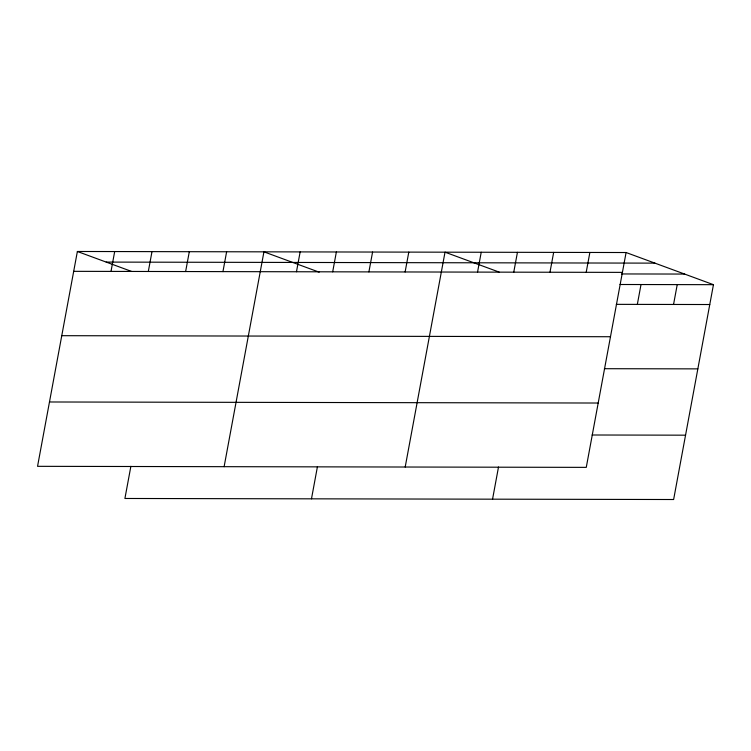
<?xml version="1.0" encoding="UTF-8"?>
<svg xmlns="http://www.w3.org/2000/svg" width="751" height="751" viewBox="0 0 751 751"><rect width="100%" height="100%" fill="white"/><g stroke="black" fill="none" stroke-linecap="round" stroke-linejoin="round"><path stroke-width="1.13" d="M626.09 252.524L77.372 251.482L37.55 466.324L586.268 467.366L626.09 252.524L713.45 284.676L673.628 499.518L124.91 498.476L130.881 466.305M110.998 271.411L114.687 251.547M148.313 271.477L151.993 251.623M185.628 271.552L189.308 251.688M222.944 271.618L226.624 251.763M224.117 466.681L263.93 251.838L319.166 272.162M296.467 271.759L300.147 251.904M332.684 271.834L336.364 251.97M311.477 498.833L317.438 466.662M368.901 271.9L372.58 252.045M405.118 271.965L408.797 252.111M405.193 467.028L445.014 252.176L499.143 272.097M477.542 272.106L481.222 252.242M513.759 272.172L517.439 252.317M492.553 499.18L498.514 467M549.976 272.247L553.656 252.383M586.193 272.313L589.873 252.449M637.336 304.39L641.016 284.535M673.553 304.465L677.233 284.601M106.201 262.09L654.919 263.132M73.692 271.336L622.41 272.378M621.537 273.946L684.621 274.059M619.988 284.498L713.45 284.676M616.308 304.352L709.77 304.53M61.76 335.688L610.479 336.73M604.386 368.703L697.848 368.872M49.472 401.982L598.19 403.024M592.098 434.998L685.56 435.176M77.372 251.482L131.5 271.402"/></g></svg>
